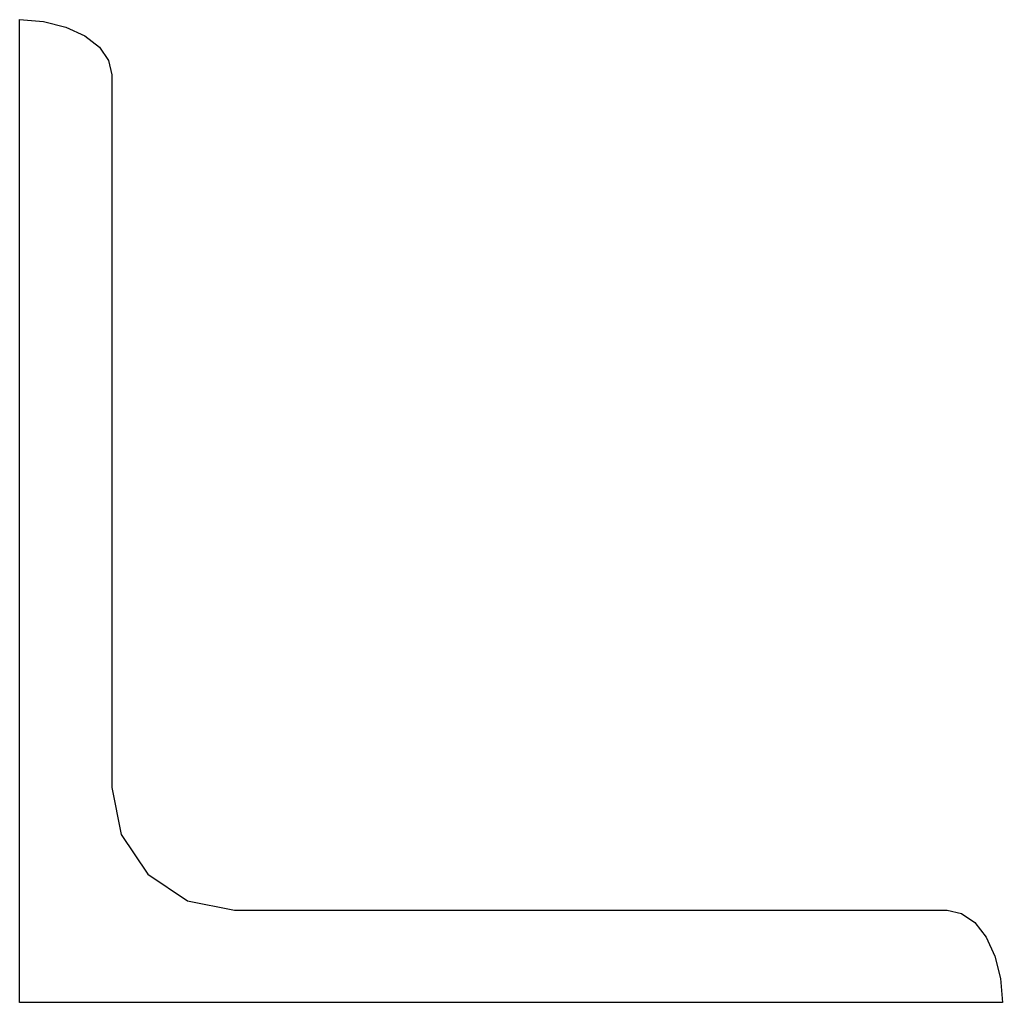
# Model space of a CAD drawing. Header units: millimetres. Extents: x 0 to 50.8, y -50.8 to 0.
import ezdxf

# ---------------------------------------------------------------- set-up
doc = ezdxf.new("R2010")
doc.units = ezdxf.units.MM

msp = doc.modelspace()

# ---------------------------------------------------------------- linework, layer by layer
msp.add_lwpolyline([(1.23, -0.1), (2.38, -0.38), (3.37, -0.84), (4.12, -1.43), (4.6, -2.12), (4.76, -2.86), (4.76, -39.69), (5.25, -42.12), (6.62, -44.18), (8.68, -45.55), (11.11, -46.04), (47.94, -46.04), (48.68, -46.2), (49.37, -46.68), (49.96, -47.43), (50.42, -48.42), (50.7, -49.57), (50.8, -50.8), (0, -50.8), (0, 0)], close=True)

doc.saveas('drawing.dxf')
